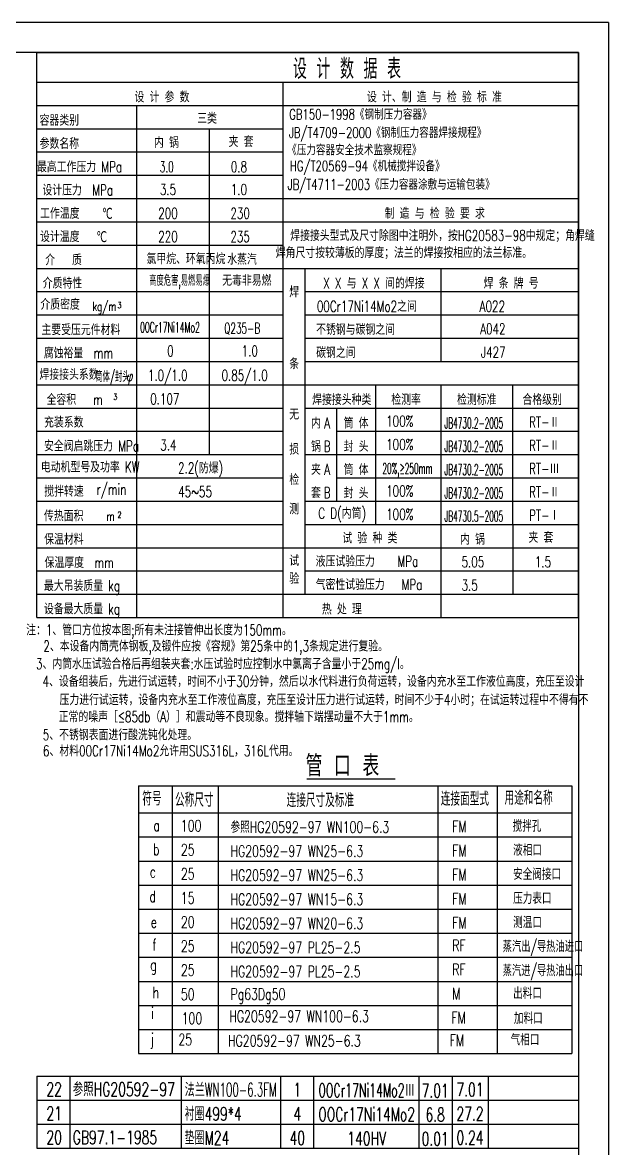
# Model space of a CAD drawing. Extents: x -80 to 3280, y -80 to 4672.
# Drawn here: x 1722 to 3280, y 1680 to 4672 of the extents above; entities that cross this region are included whole.
import ezdxf
from ezdxf.enums import TextEntityAlignment as Align

# ---------------------------------------------------------------- set-up
doc = ezdxf.new("R2010")
doc.units = 0
doc.header["$LTSCALE"] = 80
for name, color, linetype in [('1轮廓实线层', 7, 'CONTINUOUS'), ('2细线层', 3, 'CONTINUOUS'), ('5剖面线层', 2, 'CONTINUOUS'), ('6文字层', 3, 'CONTINUOUS'), ('7标注层', 4, 'CONTINUOUS'), ('图框层', 7, 'CONTINUOUS')]:
    doc.layers.add(name, color=color, linetype=linetype)
doc.styles.add('HZ', font='romans.shx', dxfattribs={"width": 0.618, "bigfont": 'hzfs.shx'})
doc.styles.add('PC_TEXTSTYLE', font='romans.shx', dxfattribs={"width": 0.618, "bigfont": 'hzfs.shx'})

# ---------------------------------------------------------------- blocks, each defined once
blk = doc.blocks.new('PC_MXB_BLOCK')
at = {"layer": '1轮廓实线层'}
for p, q in [((-180, 8), (-180, 0)), ((0, 8), (0, 0))]:
    blk.add_line(p, q, dxfattribs=at)
at = {"layer": '2细线层'}
for p, q in [((-180, 8), (0, 8)), ((-169, 8), (-169, 0)), ((-132, 8), (-132, 0)), ((-99, 8), (-99, 0)), ((-88, 8), (-88, 0)), ((-53, 8), (-53, 0)), ((-42, 8), (-42, 0)), ((-30, 8), (-30, 0)), ((-180, 0), (0, 0))]:
    blk.add_line(p, q, dxfattribs=at)
at = {"layer": '6文字层', "style": 'PC_TEXTSTYLE'}
for tag, width, p, p2 in [('序号', 0.769182, (-178.38, 1.35), (-170.09, 1.35)), ('代号', 3.14773, (-168.05, 1.35), (-134.11, 1.35)), ('名称', 2.802424, (-130.87, 1.2), (-100.28, 1.2)), ('数量', 0.817449, (-97.88, 1.2), (-89, 1.2)), ('材料', 2.943328, (-86.43, 1.01), (-54.3, 1.01)), ('单重', 0.854038, (-52.21, 0.89), (-43, 0.89)), ('总重', 0.958888, (-41.2, 1.27), (-30.86, 1.27)), ('备注', 2.494074, (-28.61, 1.02), (-1.16, 1.02))]:
    blk.add_attdef(tag, text='', height=4.5, dxfattribs=dict(at, width=width)).set_placement(p, p2, align=Align.FIT)

msp = doc.modelspace()

# ---------------------------------------------------------------- linework, layer by layer
at = {"layer": '2细线层', "ltscale": 10}
for q in [(-80, 4672), (3280, -80)]:
    msp.add_line((3280, 4672), q, dxfattribs=at)
at = {"layer": '2细线层'}
for p, q in [((1760.01, 4513.57), (3200, 4513.57)), ((2414.7, 3090.58), (2414.7, 4513.57)), ((1760.01, 4451.7), (3200, 4451.7)), ((2025.49, 3090.58), (2025.49, 4451.7)), ((1760.01, 4389.83), (2414.7, 4389.83)), ((2219.57, 3956.75), (2219.57, 4389.83)), ((1760.01, 4327.96), (2414.7, 4327.96)), ((1760.01, 4266.09), (2414.7, 4266.09)), ((1760.01, 4204.22), (3200, 4204.22)), ((1760.01, 4142.35), (3200, 4142.35)), ((1760.01, 4080.49), (2414.7, 4080.49)), ((1760.01, 4018.62), (2414.7, 4018.62)), ((2414.7, 4018.62), (3200, 4018.62)), ((2473.73, 3152.45), (2473.73, 4018.62)), ((2834.92, 3771.56), (2834.92, 4018.62)), ((1760.01, 3956.75), (2414.7, 3956.75)), ((2219.57, 3771.14), (2219.57, 3956.75)), ((2473.73, 3956.75), (3200, 3956.75)), ((1760.01, 3894.88), (2414.7, 3894.88)), ((2473.73, 3894.88), (3200, 3894.88)), ((2473.73, 3894.88), (3200, 3894.88)), ((1760.01, 3833.01), (2414.7, 3833.01)), ((2473.73, 3833.01), (3200, 3833.01)), ((1760.01, 3771.14), (2414.7, 3771.14)), ((2219.57, 3523.67), (2219.57, 3771.14)), ((2473.73, 3771.14), (3200, 3771.14)), ((1760.01, 3709.27), (2414.7, 3709.27)), ((2414.7, 3709.27), (3200, 3709.27)), ((2414.7, 3709.27), (3200, 3709.27)), ((2661.16, 3338.06), (2661.16, 3709.27)), ((2834.92, 3090.58), (2834.92, 3709.27)), ((2834.92, 3647.4), (2834.92, 3709.27)), ((3025.91, 3338.06), (3025.91, 3709.27)), ((1760.01, 3647.4), (2414.7, 3647.4)), ((2473.73, 3647.4), (3200, 3647.4)), ((2557.36, 3399.93), (2557.36, 3646.15)), ((1760.01, 3585.53), (2414.7, 3585.53)), ((2557.36, 3585.53), (3200, 3585.53)), ((1760.01, 3523.67), (2414.7, 3523.67)), ((1760.01, 3523.67), (2414.7, 3523.67)), ((2473.73, 3523.67), (3200, 3523.67)), ((2473.73, 3523.67), (3200, 3523.67)), ((1760.01, 3461.8), (2414.7, 3461.8)), ((2557.36, 3461.8), (3200, 3461.8)), ((1760.01, 3399.93), (2414.7, 3399.93)), ((2473.73, 3399.93), (3200, 3399.93)), ((1760.01, 3338.06), (2414.7, 3338.06)), ((2473.73, 3338.06), (3200, 3338.06)), ((3025.91, 3338.06), (3025.91, 3152.45)), ((1760.01, 3276.19), (3200, 3276.19)), ((2473.73, 3276.19), (3200, 3276.19)), ((1760.01, 3214.32), (2414.7, 3214.32)), ((2473.73, 3214.32), (3200, 3214.32)), ((1760.01, 3152.45), (3200, 3152.45))]:
    msp.add_line(p, q, dxfattribs=at)
at = {"layer": '5剖面线层'}
for p, q in [((1760.01, 3090.58), (1760.01, 4592)), ((1760.01, 4592), (3200, 4592)), ((3200, 3090.58), (3200, 4592))]:
    msp.add_line(p, q, dxfattribs=at)
at = {"layer": '5剖面线层', "ltscale": 14}
msp.add_line((1760.01, 3090.58), (3200, 3090.58), dxfattribs=at)
at = {"layer": '6文字层', "ltscale": 14}
msp.add_line((2478.13, 2661.96), (2712.64, 2661.96), dxfattribs=at)
at = {"layer": '7标注层', "ltscale": 10}
for p, q in [((2030.09, 2643.54), (2030.09, 1931.53)), ((2030.09, 2643.54), (3182.59, 2643.54)), ((2119.64, 2643.54), (2119.64, 1931.53)), ((2242.09, 2643.54), (2242.09, 1931.53)), ((2826.4, 2643.54), (2826.4, 1931.53)), ((2983.62, 2642.49), (2983.62, 1931.53)), ((3182.59, 2643.54), (3182.59, 1931.53)), ((2030.09, 2571.54), (3182.59, 2571.54)), ((2030.09, 2507.54), (3182.59, 2507.54)), ((2030.09, 2443.54), (3182.59, 2443.54)), ((2030.09, 2379.53), (3182.59, 2379.53)), ((2030.09, 2315.53), (3182.59, 2315.53)), ((2030.09, 2251.53), (3182.59, 2251.53)), ((2030.09, 2187.53), (3182.59, 2187.53)), ((2030.09, 2123.53), (3182.59, 2123.53)), ((2030.09, 2059.53), (3182.59, 2059.53)), ((2030.09, 1995.53), (3182.59, 1995.53)), ((2030.09, 1931.53), (3182.59, 1931.53))]:
    msp.add_line(p, q, dxfattribs=at)
at = {"layer": '图框层', "ltscale": 10}
for q in [(0, 4592), (3200, 0)]:
    msp.add_line((3200, 4592), q, dxfattribs=at)

# ---------------------------------------------------------------- block references
at = {"layer": '图框层'}
ref = msp.add_blockref('PC_MXB_BLOCK', (3200, 1808), dxfattribs=dict(at, xscale=8, yscale=8, zscale=8))
ref.add_attrib('材料', 'OOCr17Ni14Mo2Ⅲ', dxfattribs={"layer": '6文字层', "height": 36, "style": 'PC_TEXTSTYLE', "width": 0.551595}).set_placement((2508.54, 1816.08), (2765.57, 1816.08), align=Align.FIT)
ref.add_attrib('代号', '参照HG20592-97', dxfattribs={"layer": '6文字层', "height": 36, "style": 'PC_TEXTSTYLE', "width": 0.626849}).set_placement((1855.63, 1818.79), (2127.14, 1818.79), align=Align.FIT)
ref.add_attrib('序号', '22', dxfattribs={"layer": '6文字层', "height": 36, "style": 'PC_TEXTSTYLE', "width": 0.667}).set_placement((1806.12, 1818.79), align=Align.CENTER)
ref.add_attrib('名称', '法兰WN100-6.3FM', dxfattribs={"layer": '6文字层', "height": 36, "style": 'PC_TEXTSTYLE', "width": 0.535339}).set_placement((2153.07, 1817.56), (2397.79, 1817.56), align=Align.FIT)
ref.add_attrib('数量', '1', dxfattribs={"layer": '6文字层', "height": 36, "style": 'PC_TEXTSTYLE', "width": 0.667}).set_placement((2452.48, 1817.56), align=Align.CENTER)
ref.add_attrib('单重', '7.01', dxfattribs={"layer": '6文字层', "height": 36, "style": 'PC_TEXTSTYLE', "width": 0.667}).set_placement((2819.17, 1815.1), align=Align.CENTER)
ref.add_attrib('总重', '7.01', dxfattribs={"layer": '6文字层', "height": 36, "style": 'PC_TEXTSTYLE', "width": 0.667}).set_placement((2911.79, 1818.12), align=Align.CENTER)
ref = msp.add_blockref('PC_MXB_BLOCK', (3200, 1744), dxfattribs=dict(at, xscale=8, yscale=8, zscale=8))
ref.add_attrib('材料', 'OOCr17Ni14Mo2', dxfattribs={"layer": '6文字层', "height": 36, "style": 'PC_TEXTSTYLE', "width": 0.604576}).set_placement((2508.54, 1752.08), (2765.57, 1752.08), align=Align.FIT)
ref.add_attrib('序号', '21', dxfattribs={"layer": '6文字层', "height": 36, "style": 'PC_TEXTSTYLE', "width": 0.667}).set_placement((1806.12, 1754.79), align=Align.CENTER)
ref.add_attrib('名称', '衬圈499*4', (2153.07, 1753.56), dxfattribs={"layer": '6文字层', "height": 36, "style": 'PC_TEXTSTYLE', "width": 0.667})
ref.add_attrib('数量', '4', dxfattribs={"layer": '6文字层', "height": 36, "style": 'PC_TEXTSTYLE', "width": 0.667}).set_placement((2452.48, 1753.56), align=Align.CENTER)
ref.add_attrib('单重', '6.8', dxfattribs={"layer": '6文字层', "height": 36, "style": 'PC_TEXTSTYLE', "width": 0.667}).set_placement((2819.17, 1751.1), align=Align.CENTER)
ref.add_attrib('总重', '27.2', dxfattribs={"layer": '6文字层', "height": 36, "style": 'PC_TEXTSTYLE', "width": 0.667}).set_placement((2911.79, 1754.12), align=Align.CENTER)
ref = msp.add_blockref('PC_MXB_BLOCK', (3200, 1680), dxfattribs=dict(at, xscale=8, yscale=8, zscale=8))
ref.add_attrib('材料', '140HV', dxfattribs={"layer": '6文字层', "height": 36, "style": 'PC_TEXTSTYLE', "width": 0.667}).set_placement((2637.05, 1688.08), align=Align.CENTER)
ref.add_attrib('代号', 'GB97.1-1985', (1855.63, 1690.79), dxfattribs={"layer": '6文字层', "height": 36, "style": 'PC_TEXTSTYLE', "width": 0.667})
ref.add_attrib('序号', '20', dxfattribs={"layer": '6文字层', "height": 36, "style": 'PC_TEXTSTYLE', "width": 0.667}).set_placement((1806.12, 1690.79), align=Align.CENTER)
ref.add_attrib('名称', '垫圈M24', (2153.07, 1689.56), dxfattribs={"layer": '6文字层', "height": 36, "style": 'PC_TEXTSTYLE', "width": 0.667})
ref.add_attrib('数量', '40', dxfattribs={"layer": '6文字层', "height": 36, "style": 'PC_TEXTSTYLE', "width": 0.667}).set_placement((2452.48, 1689.56), align=Align.CENTER)
ref.add_attrib('单重', '0.01', dxfattribs={"layer": '6文字层', "height": 36, "style": 'PC_TEXTSTYLE', "width": 0.667}).set_placement((2819.17, 1687.1), align=Align.CENTER)
ref.add_attrib('总重', '0.24', dxfattribs={"layer": '6文字层', "height": 36, "style": 'PC_TEXTSTYLE', "width": 0.667}).set_placement((2911.79, 1690.12), align=Align.CENTER)

# ---------------------------------------------------------------- texts
at = {"layer": '6文字层', "ltscale": 14, "width": 0.7}
for s, height, style, p in [('设 计 数 据 表', 53.03, 'HZ', (2584.6, 4522.28)), ('设 计 参 数', 28.8, 'PC_TEXTSTYLE', (2092.82, 4459.8)), ('设 计、制 造 与 检 验 标 准', 28.8, 'PC_TEXTSTYLE', (2817.18, 4459.8)), ('容器类别', 28.8, 'PC_TEXTSTYLE', (1819.87, 4397.93)), ('参数名称', 28.8, 'PC_TEXTSTYLE', (1819.87, 4336.06)), ('最高工作压力 MPa', 28.8, 'PC_TEXTSTYLE', (1873.7, 4274.2)), ('设计压力  MPa', 28.8, 'PC_TEXTSTYLE', (1868.84, 4212.33)), ('工作温度    ℃', 28.8, 'PC_TEXTSTYLE', (1865.23, 4150.46)), ('制 造 与 检 验 要 求', 28.8, 'PC_TEXTSTYLE', (2818.03, 4150.46)), ('设计温度   ℃', 28.8, 'PC_TEXTSTYLE', (1857.54, 4088.59)), ('介   质', 28.8, 'PC_TEXTSTYLE', (1830.96, 4026.72)), ('介质特性', 28.8, 'PC_TEXTSTYLE', (1828.16, 3964.85)), ('X X 与 X X 间的焊接', 28.8, 'PC_TEXTSTYLE', (2656.37, 3964.85)), ('焊 条 牌 号', 28.8, 'PC_TEXTSTYLE', (3021.12, 3964.85)), ('焊', 28.8, 'PC_TEXTSTYLE', (2444.38, 3941.76)), ('介质密度', 28.8, 'PC_TEXTSTYLE', (1821.87, 3908.68)), ('kg/m', 24, 'PC_TEXTSTYLE', (1939.89, 3905.31)), ('主要受压元件材料', 28.8, 'PC_TEXTSTYLE', (1877.12, 3841.11)), ('腐蚀裕量  mm', 28.8, 'PC_TEXTSTYLE', (1870.83, 3779.24)), ('条', 28.8, 'PC_TEXTSTYLE', (2444.38, 3750.55)), ('全容积   m', 28.8, 'PC_TEXTSTYLE', (1860.79, 3655.51)), ('焊接接头种类', 28.8, 'PC_TEXTSTYLE', (2570.79, 3655.51)), ('检测率', 28.8, 'PC_TEXTSTYLE', (2741.92, 3655.51)), ('检测标准', 28.8, 'PC_TEXTSTYLE', (2929.75, 3655.51)), ('合格级别', 28.8, 'PC_TEXTSTYLE', (3103.73, 3655.51)), ('无', 28.8, 'PC_TEXTSTYLE', (2444.38, 3616.42)), ('内', 28.8, 'PC_TEXTSTYLE', (2502.11, 3593.01)), ('A', 28.8, 'PC_TEXTSTYLE', (2532.03, 3593.01)), ('筒 体', 28.8, 'PC_TEXTSTYLE', (2608.87, 3593.01)), ('锅', 28.8, 'PC_TEXTSTYLE', (2502.11, 3531.14)), ('封 头', 28.8, 'PC_TEXTSTYLE', (2608.87, 3531.14)), ('损', 28.8, 'PC_TEXTSTYLE', (2444.38, 3523.56)), ('B', 28.8, 'PC_TEXTSTYLE', (2532.03, 3531.14)), ('夹', 28.8, 'PC_TEXTSTYLE', (2502.11, 3469.9)), ('筒 体', 28.8, 'PC_TEXTSTYLE', (2608.87, 3469.27)), ('检', 28.8, 'PC_TEXTSTYLE', (2444.38, 3442.74)), ('A', 28.8, 'PC_TEXTSTYLE', (2532.03, 3469.9)), ('套', 28.8, 'PC_TEXTSTYLE', (2502.11, 3408.03)), ('B', 28.8, 'PC_TEXTSTYLE', (2532.03, 3408.03)), ('封 头', 28.8, 'PC_TEXTSTYLE', (2608.87, 3407.41)), ('测', 28.8, 'PC_TEXTSTYLE', (2444.38, 3364.93)), ('C D(内筒)', 28.8, 'PC_TEXTSTYLE', (2571.89, 3353.41)), ('m', 24, 'PC_TEXTSTYLE', (1956.27, 3347.74)), ('试 验 种 类', 28.8, 'PC_TEXTSTYLE', (2645.57, 3287.58)), ('内 锅', 28.8, 'PC_TEXTSTYLE', (2918.38, 3284.29)), ('试', 28.8, 'PC_TEXTSTYLE', (2444.38, 3227.38)), ('验', 28.8, 'PC_TEXTSTYLE', (2444.38, 3180.08)), ('热 处 理', 28.8, 'PC_TEXTSTYLE', (2571.05, 3098.69))]:
    msp.add_text(s, height=height, dxfattribs=dict(at, style=style)).set_placement(p, align=Align.CENTER)
at = {"layer": '6文字层', "ltscale": 14, "style": 'PC_TEXTSTYLE'}
for s, height, width, p in [('三类', 28.8, 0.7, (2186.48, 4402.98)), ('GB150-1998《钢制压力容器》', 28, 0.7, (2431.13, 4413.84)), ('内 锅', 28.8, 0.7, (2071.42, 4338.93)), ('夹 套', 28.8, 0.7, (2269.92, 4341.02)), ('JB/T4709-2000《钢制压力容器焊接规程》', 28, 0.7, (2430.19, 4365.43)), ('《压力容器安全技术监察规程》', 28, 0.7, (2425.77, 4319.25)), ('HG/T20569-94《机械搅拌设备》', 28, 0.7, (2433.02, 4276.55)), ('3.0', 28.8, 0.6, (2087.02, 4274.16)), ('0.8', 28.8, 0.7, (2275.74, 4274.16)), ('JB/T4711-2003《压力容器涂敷与运输包装》', 28, 0.7, (2426.8, 4227.69)), ('3.5', 28.8, 0.7, (2087.02, 4213.9)), ('1.0', 28.8, 0.7, (2275.74, 4213.9)), ('200', 28.8, 0.7, (2082.78, 4150.43)), ('230', 28.8, 0.7, (2274.7, 4150.43)), ('220', 28.8, 0.7, (2082.78, 4088.56)), ('235', 28.8, 0.7, (2274.7, 4088.56)), ('焊接接头型式及尺寸除图中注明外，按HG20583-98中规定；角焊缝', 28.8, 0.7, (2433.84, 4091.53)), ('        焊角尺寸按较薄板的厚度；法兰的焊接按相应的法兰标准。', 28.8, 0.7, (2275.08, 4045.91)), ('氯甲烷、环氧丙烷', 28.8, 0.7, (2051.61, 4029.63)), ('水蒸汽', 28.8, 0.7, (2266.33, 4028.3)), ('高度危害,易燃易爆', 28.8, 0.5, (2058.82, 3972.26)), ('无毒非易燃', 28.8, 0.7, (2252.89, 3972.26)), ('00Cr17Ni14Mo2之间', 28.8, 0.7, (2504.59, 3903.29)), ('A022', 28.8, 0.7, (2937.37, 3903.29)), ('Q235-B', 28.8, 0.6, (2258.38, 3845.1)), ('不锈钢与碳钢之间', 28.8, 0.7, (2502.68, 3841.89)), ('A042', 28.8, 0.7, (2938.87, 3843.36)), ('0', 28.8, 0.7, (2106.46, 3784.71)), ('1.0', 28.8, 0.7, (2304.66, 3784.71)), ('碳钢之间', 28.8, 0.7, (2502.68, 3780.44)), ('J427', 28.8, 0.7, (2940.82, 3781.49)), ('焊接接头系数    ', 28.8, 0.7, (1766.93, 3722.29)), ('筒体/封头', 28.8, 0.5, (1915.38, 3716.72)), ('1.0/1.0', 28.8, 0.7, (2055.47, 3719.99)), ('0.85/1.0', 28.8, 0.7, (2251.12, 3719.99)), ('0.107', 28.8, 0.7, (2061.42, 3657.11)), ('充装系数', 28.8, 0.7, (1779.39, 3595.25)), ('100%', 28.8, 0.7, (2688.94, 3598.08)), ('JB4730.2-2005', 28.8, 0.5, (2843.93, 3593.01)), ('RT-Ⅱ', 28.8, 0.7, (3068.99, 3595.5)), ('安全阀启跳压力 MPa', 28.8, 0.7, (1779.03, 3532.19)), ('3.4', 28.8, 0.7, (2088.18, 3534.51)), ('100%', 28.8, 0.7, (2688.94, 3536.21)), ('RT-Ⅱ', 28.8, 0.7, (3068.99, 3533.63)), ('JB4730.2-2005', 28.8, 0.5, (2843.93, 3531.14)), ('电动机型号及功率 KW', 28.8, 0.7, (1770.8, 3476.19)), ('2.2(防爆)', 28.8, 0.7, (2135.65, 3473.82, 0)), ('20%,≥250mm', 28.8, 0.5, (2678.87, 3472.51)), ('JB4730.2-2005', 28.8, 0.5, (2843.93, 3469.27)), ('RT-Ⅲ', 28.8, 0.7, (3068.99, 3471.76)), ('搅拌转速  ', 28.8, 0.7, (1779.82, 3411.66)), ('r/min', 28.8, 0.7, (1918.6, 3416.95)), ('45~55', 28.8, 0.7, (2135.92, 3410.77)), ('100%', 28.8, 0.7, (2688.94, 3412.47)), ('JB4730.2-2005', 28.8, 0.5, (2843.93, 3407.41)), ('RT-Ⅱ', 28.8, 0.7, (3068.99, 3409.89)), ('传热面积', 28.8, 0.7, (1779.03, 3346.58)), ('100%', 28.8, 0.7, (2688.94, 3350.6)), ('JB4730.5-2005', 28.8, 0.5, (2843.93, 3345.54)), ('PT-Ⅰ', 28.8, 0.7, (3068.99, 3348.02)), ('保温材料', 28.8, 0.7, (1779.53, 3284.29)), ('夹 套', 28.8, 0.7, (3067.24, 3289.25)), ('保温厚度  mm', 28.8, 0.7, (1780.62, 3222.42)), ('液压试验压力    MPa', 28.8, 0.7, (2501.55, 3225.71)), ('5.05', 28.8, 0.7, (2889.15, 3224.2)), ('1.5', 28.8, 0.7, (3084.07, 3224.2)), ('最大吊装质量 kg', 28.8, 0.7, (1779.03, 3160.97)), ('气密性试验压力   MPa', 28.8, 0.7, (2501.55, 3163.84)), ('3.5', 28.8, 0.7, (2889.15, 3162.33)), ('设备最大质量 kg', 28.8, 0.7, (1779.03, 3099.11)), ('注：1、管口方位按本图;所有未注接管伸出长度为150mm。', 28.8, 0.7, (1731.61, 3043.13)), ('2、本设备内筒壳体钢板,及锻件应按《容规》第25条中的1,3条规定进行复验。', 28.8, 0.7, (1777.45, 3000.34)), ('    3、内筒水压试验合格后再组装夹套:水压试验时应控制水中氯离子含量小于25mg/l。', 28.8, 0.7, (1697.82, 2953.31)), ('4、设备组装后，先进行试运转，时间不小于30分钟，然后以水代料进行负荷运转，设备内充水至工作液位高度，充压至设计', 28.8, 0.7, (1775.32, 2906.56)), ('压力进行试运转，设备内充水至工作液位高度，充压至设计压力进行试运转，时间不少于4小时；在试运转过程中不得有不', 28.8, 0.7, (1820.42, 2857.77)), ('正常的噪声［≤85db（A）］和震动等不良现象。搅拌轴下端摆动量不大于1mm。', 28.8, 0.7, (1818.26, 2812.52)), ('5、不锈钢表面进行酸洗钝化处理。', 28.8, 0.7, (1775.78, 2764.6, 0)), ('6、材料00Cr17Ni14Mo2允许用SUS316L，316L代用。', 28.8, 0.7, (1776.42, 2722.03, 0)), ('用途和名称', 36.571, 0.7, (3003.61, 2593.02)), ('符号', 36.571, 0.7, (2040.51, 2590.98)), ('公称尺寸', 36.571, 0.7, (2127.43, 2587.71)), ('连接尺寸及标准', 36.571, 0.7, (2424.18, 2586.94)), ('连接面型式', 36.571, 0.7, (2834.11, 2590.56)), ('100', 30.4, 0.7, (2143.05, 2522.03)), ('参照HG20592-97 WN100-6.3', 30.4, 0.7, (2275.02, 2518.49)), ('FM', 30.4, 0.7, (2864.59, 2519.89)), ('搅拌孔', 30.4, 0.7, (3025.17, 2521.29)), ('a', 30.4, 0.7, (2070.24, 2522.77)), ('b', 30.4, 0.7, (2068.82, 2459.33)), ('25', 30.4, 0.7, (2143.05, 2458.03)), ('HG20592-97 WN25-6.3', 30.4, 0.7, (2275.02, 2454.49)), ('FM', 30.4, 0.7, (2864.59, 2455.89)), ('液相口', 30.4, 0.7, (3026.39, 2457.29)), ('25', 30.4, 0.7, (2143.05, 2394.03)), ('安全阀接口', 30.4, 0.7, (3026.39, 2393.29)), ('c', 30.4, 0.7, (2060.18, 2399.51)), ('HG20592-97 WN25-6.3', 30.4, 0.7, (2275.02, 2390.49)), ('FM', 30.4, 0.7, (2864.59, 2391.89)), ('d', 30.4, 0.7, (2059.27, 2334.02)), ('15', 30.4, 0.7, (2143.05, 2330.03)), ('HG20592-97 WN15-6.3', 30.4, 0.7, (2275.02, 2326.49)), ('FM', 30.4, 0.7, (2864.59, 2327.89)), ('压力表口', 30.4, 0.7, (3026.39, 2329.29)), ('e', 30.4, 0.7, (2062.9, 2266.02)), ('20', 30.4, 0.7, (2143.05, 2266.03)), ('HG20592-97 WN20-6.3', 30.4, 0.7, (2275.02, 2262.48)), ('FM', 30.4, 0.7, (2864.59, 2263.89)), ('测温口', 30.4, 0.7, (3026.39, 2265.29)), ('f', 30.4, 0.7, (2067.27, 2206.02)), ('25', 30.4, 0.7, (2143.05, 2202.03)), ('HG20592-97 PL25-2.5', 30.4, 0.7, (2275.02, 2198.48)), ('RF', 30.4, 0.7, (2864.59, 2203.89)), ('蒸汽出/导热油进口', 30.4, 0.6, (2998.77, 2201.29)), ('g', 30.4, 0.7, (2061.64, 2152.22)), ('25', 30.4, 0.7, (2143.05, 2138.03)), ('HG20592-97 PL25-2.5', 30.4, 0.7, (2275.02, 2134.48)), ('RF', 30.4, 0.7, (2864.59, 2139.89)), ('蒸汽进/导热油出口', 30.4, 0.6, (2998.77, 2137.29)), ('h', 30.4, 0.7, (2067.85, 2078.77)), ('50', 30.4, 0.7, (2143.05, 2074.03)), ('Pg63Dg50', 30.4, 0.7, (2275.02, 2074.48)), ('M', 30.4, 0.7, (2864.59, 2075.88)), ('出料口', 30.4, 0.7, (3026.39, 2076.76)), ('i', 30.4, 0.7, (2063.61, 2024.31)), ('100', 30.4, 0.7, (2145.01, 2010.12)), ('HG20592-97 WN100-6.3', 30.4, 0.7, (2271.91, 2015.5)), ('FM', 30.4, 0.7, (2862.38, 2012)), ('加料口', 30.4, 0.7, (3028.6, 2010.39)), ('j', 30.4, 0.7, (2062.21, 1955.26)), ('25', 30.4, 0.7, (2136.43, 1953.96)), ('HG20592-97 WN25-6.3', 30.4, 0.7, (2268.41, 1950.42)), ('FM', 30.4, 0.7, (2857.98, 1951.82)), ('气相口', 30.4, 0.7, (3019.78, 1953.22))]:
    msp.add_text(s, height=height, dxfattribs=dict(at, width=width)).set_placement(p)
at = {"layer": '6文字层', "style": 'PC_TEXTSTYLE'}
for s, height, width, p in [('3', 16, 0.667, (1974.41, 3912.72)), ('00Cr17Ni14Mo2', 27.36, 0.55, (2034.44, 3848.32)), ('φ', 28, 0.667, (1999.09, 3718.56)), ('2', 16, 0.667, (1974.41, 3355.9)), ('管 口 表', 56.001, 0.8, (2474.7, 2668.68))]:
    msp.add_text(s, height=height, dxfattribs=dict(at, width=width)).set_placement(p)
at = {"layer": '6文字层', "style": 'PC_TEXTSTYLE', "width": 0.667}
msp.add_text('3', height=16, dxfattribs=at).set_placement((1968.71, 3669.25), align=Align.CENTER)

doc.saveas('drawing.dxf')
